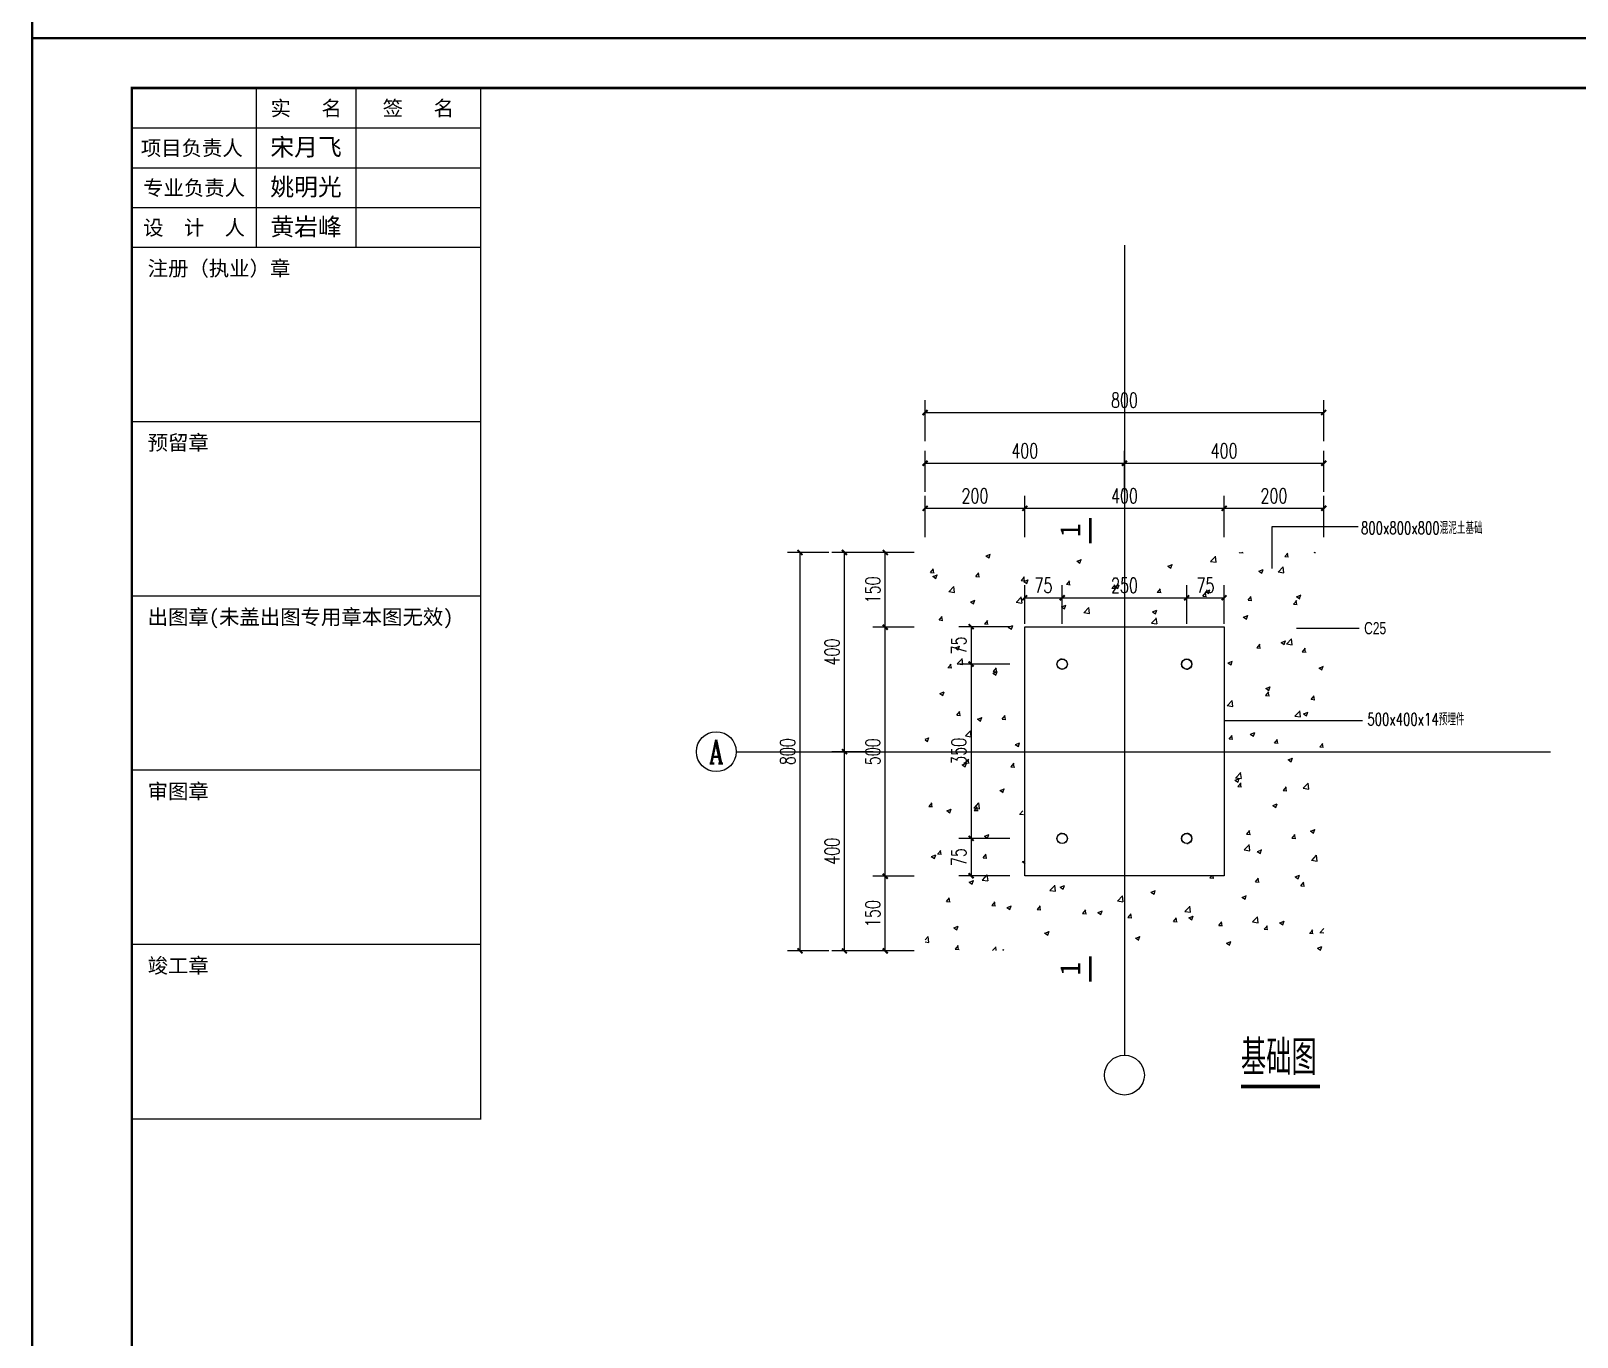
# Model space of a CAD drawing. Header units: millimetres. Extents: x -145765 to 32960, y 14307 to 133157.
# Drawn here: x -51190 to -20159, y 47652 to 73878 of the extents above; entities that cross this region are included whole.
import ezdxf
from ezdxf.enums import TextEntityAlignment as Align

# ---------------------------------------------------------------- set-up
doc = ezdxf.new("R2010")
doc.units = ezdxf.units.MM
doc.header["$LTSCALE"] = 1000
doc.linetypes.add('DOTE', pattern=[2.42, 2, -0.2, 0.02, -0.2])
for name, color, linetype in [('0-cxFrame', 155, 'Continuous'), ('A-AXIS-D', 1, 'Continuous'), ('A-AXIS-DOTE', 14, 'DOTE'), ('A-AXIS-DP', 126, 'Continuous'), ('A-AXIS-SYMB', 3, 'Continuous'), ('A-HATCH-2', 251, 'Continuous'), ('PV-13107', 7, 'Continuous'), ('qianming', 155, 'Continuous')]:
    doc.layers.add(name, color=color, linetype=linetype)
doc.layers.add('0-cxText', color=131, linetype='Continuous', lineweight=25)
doc.layers.add('text', color=1, linetype='Continuous', lineweight=9)
doc.styles.add('_TCH_AXIS', font='COMPLEX', dxfattribs={"bigfont": 'GBCBIG'})
doc.styles.add('_TCH_DIM_T3', font='SIMPLEX', dxfattribs={"width": 0.705882, "bigfont": 'GBCBIG'})
doc.styles.add('cx_biaoti', font='')
doc.styles.add('cx_tuming', font='')
doc.styles.add('cx_tuqian1', font='')
doc.styles.get("Standard").update_dxf_attribs({"font": 'txt', "bigfont": 'gbcbig.shx'})
doc.styles.add('图框宋体', font='', dxfattribs={"width": 0.75})
doc.styles.add('宋体', font='', dxfattribs={"width": 0.75})
doc.styles.add('标注', font='romans.shx', dxfattribs={"width": 0.7, "bigfont": 'gbcbig.shx'})
doc.styles.add('黑体', font='@TSSDENG', dxfattribs={"width": 0.9, "bigfont": '@TSSDCHN'})
doc.styles.get('cx_biaoti').set_extended_font_data('SimSun')
doc.styles.get('cx_tuming').set_extended_font_data('SimHei')
doc.styles.get('cx_tuqian1').set_extended_font_data('SimSun')
doc.styles.get('图框宋体').set_extended_font_data('SimSun')
doc.styles.get('宋体').set_extended_font_data('SimSun')
doc.dimstyles.new('_TCH_ARCH-10', dxfattribs={"dimscale": 10, "dimtxt": 2.975, "dimasz": 1, "dimexe": 2.5, "dimexo": 3, "dimgap": 1, "dimtad": 1, "dimdec": 0, "dimzin": 0, "dimdsep": 46, "dimtxsty": '_TCH_DIM_T3', "dimblk": 'ARCHTICK', "dimcen": 0.09, "dimclrt": 7, "dimazin": 2, "dimtfac": 1, "dimtdec": 0, "dimtix": 1, "dimtmove": 2, "dimatfit": 3, "dimfxl": 0, "dimtolj": 1, "dimtzin": 0, "dimarcsym": 0})
doc.dimstyles.new('ISO-25(标注）', dxfattribs={"dimtxt": 3.5, "dimasz": 0.5, "dimexe": 0.8, "dimexo": 0.5, "dimgap": 0.6, "dimtad": 1, "dimdec": 0, "dimzin": 1, "dimtxsty": '标注', "dimblk": 'ARCHTICK', "dimcen": 0, "dimclrd": 3, "dimclre": 3, "dimclrt": 256, "dimadec": 0, "dimazin": 0, "dimtfac": 0.8, "dimtdec": 0, "dimtofl": 0, "dimtmove": 2, "dimatfit": 3, "dimfxl": 0, "dimarcsym": 0})

# ---------------------------------------------------------------- blocks, each defined once
blk = doc.blocks.new('zjcx_lan_xinxi(Dragon)')
for p, q in [((7000, -3200), (0, -3200)), ((7000, -6700), (0, -6700)), ((7000, -10200), (0, -10200)), ((7000, -13700), (0, -13700)), ((7000, -17200), (0, -17200))]:
    blk.add_line(p, q)
at = {"const_width": 25}
blk.add_lwpolyline([(0, -20700), (7000, -20700), (7000, 0), (0, 0)], close=True, dxfattribs=at)
for points in [[(2500, -3200), (2500, 0)], [(4500, -3200), (4500, 0)], [(0, -800), (7000, -800)], [(0, -1600), (7000, -1600)], [(0, -2400), (7000, -2400)]]:
    blk.add_lwpolyline(points)
for points in [[(7000, -3200), (7000, 0)], [(0, -3200), (7000, -3200)], [(0, -20700), (7000, -20700), (7000, -3200)], [(0, -20700), (7000, -20700)]]:
    blk.add_lwpolyline(points, dxfattribs=at)
at = {"style": '图框宋体'}
for s, p in [('实   名', (3500, -400)), ('签   名', (5750, -400)), ('项目负责人', (1204, -1200)), ('专业负责人', (1250, -2000)), ('设  计  人', (1250, -2800))]:
    blk.add_text(s, height=300, dxfattribs=at).set_placement(p, align=Align.MIDDLE)
for s, p in [('注册（执业）章', (318, -3771)), ('预留章', (318, -7271)), ('出图章(未盖出图专用章本图无效)', (318, -10771)), ('审图章', (318, -14271)), ('竣工章', (318, -17771))]:
    blk.add_text(s, height=300, dxfattribs=at).set_placement(p)
blk = doc.blocks.new('T-信息(Dragon)')
at = {"layer": '0-cxFrame'}
blk.add_blockref('zjcx_lan_xinxi(Dragon)', (0, 0), dxfattribs=at)
at = {"layer": 'qianming', "color": 3, "style": 'cx_biaoti'}
for s, p in [('宋月飞', (3497, -1185)), ('姚明光', (3497, -1985)), ('黄岩峰', (3497, -2785))]:
    blk.add_text(s, height=350, dxfattribs=at).set_placement(p, align=Align.MIDDLE_CENTER)
blk = doc.blocks.new('TK22.A1 L(Dragon)')
at = {"layer": '0-cxFrame', "color": 7, "const_width": 0.5}
blk.add_lwpolyline([(0, 0), (-841, 0), (-841, 594), (0, 594)], close=True, dxfattribs=at)
at = {"layer": '0-cxFrame', "const_width": 0.5}
blk.add_lwpolyline([(-80, 10), (-821, 10), (-821, 584), (-80, 584)], close=True, dxfattribs=at)
at = {"layer": '0-cxFrame', "xscale": 0.01, "yscale": 0.01, "zscale": 0.01}
blk.add_blockref('T-信息(Dragon)', (-821, 584), dxfattribs=at)
at = {"style": '黑体', "flags": 4}
blk.add_attdef('图幅', text='', height=3.3, dxfattribs=at).set_placement((-40, 3), align=Align.RIGHT)
at = {"layer": '0-cxText', "flags": 4}
for tag, height, style, p in [('建设单位', 3.5, 'cx_tuming', (-45, 240)), ('项目名称', 3.5, 'cx_tuming', (-45, 210)), ('子项名称', 3.5, 'cx_tuming', (-45, 180)), ('工程编号', 3.3, 'cx_tuqian1', (-35, 165)), ('图名1', 3.5, 'cx_tuming', (-45, 87)), ('图名2', 3.5, 'cx_tuming', (-45, 79)), ('图名3', 3.5, 'cx_tuming', (-45, 71)), ('出图日期', 3.3, 'cx_tuqian1', (-39, 60)), ('专业', 3.3, 'cx_tuqian1', (-55, 52)), ('图号', 3.3, 'cx_tuqian1', (-55, 44)), ('版次', 3.3, 'cx_tuqian1', (-20, 44))]:
    blk.add_attdef(tag, text='', height=height, dxfattribs=dict(at, style=style)).set_placement(p, align=Align.MIDDLE)
at = {"layer": 'Defpoints', "color": 6, "flags": 4}
for tag, height, style, p in [('tufu', 3.3, '黑体', (-12, 12)), ('dwfname', 4, 'cx_tuqian1', (-80, 3))]:
    blk.add_attdef(tag, text='', height=height, dxfattribs=dict(at, style=style)).set_placement(p, align=Align.RIGHT)
blk = doc.blocks.new('_ArchTick')
at = {"color": 0, "linetype": 'ByBlock', "const_width": 0.4}
blk.add_lwpolyline([(-0.5, -0.5), (0.5, 0.5)], dxfattribs=at)
blk = doc.blocks.new('*D333')
at = {"layer": 'A-AXIS-DP', "color": 0, "lineweight": -2}
for p, q in [((44194.3, 50148.2), (44194.3, 50231)), ((44394.3, 50148.2), (44394.3, 50231)), ((44194.3, 50206), (44394.3, 50206))]:
    blk.add_line(p, q, dxfattribs=at)
at = {"layer": 'Defpoints', "color": 0}
for p in [(44394.3, 50206), (44194.3, 50118.2), (44394.3, 50118.2)]:
    blk.add_point(p, dxfattribs=at)
at = {"layer": 'A-AXIS-DP', "color": 0, "lineweight": -2, "xscale": 10, "yscale": 10, "zscale": 10, "rotation": 180}
blk.add_blockref('_ArchTick', (44194.3, 50206), dxfattribs=at)
at = {"layer": 'A-AXIS-DP', "color": 0, "lineweight": -2, "xscale": 10, "yscale": 10, "zscale": 10}
blk.add_blockref('_ArchTick', (44394.3, 50206), dxfattribs=at)
at = {"layer": 'A-AXIS-DP', "color": 7, "insert": (44294.3, 50230.9), "char_height": 29.75, "attachment_point": 5, "style": '_TCH_DIM_T3'}
blk.add_mtext('\\A1;200', dxfattribs=at)
blk = doc.blocks.new('*D334')
at = {"layer": 'A-AXIS-DP', "color": 0, "lineweight": -2}
for p, q in [((44394.3, 50148.2), (44394.3, 50231)), ((44794.3, 50148.2), (44794.3, 50231)), ((44394.3, 50206), (44794.3, 50206))]:
    blk.add_line(p, q, dxfattribs=at)
at = {"layer": 'Defpoints', "color": 0}
for p in [(44794.3, 50206), (44394.3, 50118.2), (44794.3, 50118.2)]:
    blk.add_point(p, dxfattribs=at)
at = {"layer": 'A-AXIS-DP', "color": 0, "lineweight": -2, "xscale": 10, "yscale": 10, "zscale": 10, "rotation": 180}
blk.add_blockref('_ArchTick', (44394.3, 50206), dxfattribs=at)
at = {"layer": 'A-AXIS-DP', "color": 0, "lineweight": -2, "xscale": 10, "yscale": 10, "zscale": 10}
blk.add_blockref('_ArchTick', (44794.3, 50206), dxfattribs=at)
at = {"layer": 'A-AXIS-DP', "color": 7, "insert": (44594.3, 50230.9), "char_height": 29.75, "attachment_point": 5, "style": '_TCH_DIM_T3'}
blk.add_mtext('\\A1;400', dxfattribs=at)
blk = doc.blocks.new('*D335')
at = {"layer": 'A-AXIS-DP', "color": 0, "lineweight": -2}
for p, q in [((44794.3, 50148.2), (44794.3, 50231)), ((44994.3, 50148.2), (44994.3, 50231)), ((44794.3, 50206), (44994.3, 50206))]:
    blk.add_line(p, q, dxfattribs=at)
at = {"layer": 'Defpoints', "color": 0}
for p in [(44994.3, 50206), (44794.3, 50118.2), (44994.3, 50118.2)]:
    blk.add_point(p, dxfattribs=at)
at = {"layer": 'A-AXIS-DP', "color": 0, "lineweight": -2, "xscale": 10, "yscale": 10, "zscale": 10, "rotation": 180}
blk.add_blockref('_ArchTick', (44794.3, 50206), dxfattribs=at)
at = {"layer": 'A-AXIS-DP', "color": 0, "lineweight": -2, "xscale": 10, "yscale": 10, "zscale": 10}
blk.add_blockref('_ArchTick', (44994.3, 50206), dxfattribs=at)
at = {"layer": 'A-AXIS-DP', "color": 7, "insert": (44894.3, 50230.9), "char_height": 29.75, "attachment_point": 5, "style": '_TCH_DIM_T3'}
blk.add_mtext('\\A1;200', dxfattribs=at)
blk = doc.blocks.new('*D336')
at = {"layer": 'A-AXIS-DP', "color": 0, "lineweight": -2}
for p, q in [((44172, 49467.2), (44089.2, 49467.2)), ((44114.2, 49317.4), (44114.2, 49467.2)), ((44172, 49317.4), (44089.2, 49317.4))]:
    blk.add_line(p, q, dxfattribs=at)
at = {"layer": 'Defpoints', "color": 0}
for p in [(44114.2, 49467.2), (44202, 49467.2), (44202, 49317.4)]:
    blk.add_point(p, dxfattribs=at)
at = {"layer": 'A-AXIS-DP', "color": 0, "lineweight": -2, "xscale": 10, "yscale": 10, "zscale": 10}
for p, rotation in [((44114.2, 49467.2), 90), ((44114.2, 49317.4), 270)]:
    blk.add_blockref('_ArchTick', p, dxfattribs=dict(at, rotation=rotation))
at = {"layer": 'A-AXIS-DP', "color": 7, "insert": (44089.4, 49392.3), "char_height": 29.75, "attachment_point": 5, "rotation": 90, "style": '_TCH_DIM_T3'}
blk.add_mtext('\\A1;150', dxfattribs=at)
blk = doc.blocks.new('*D337')
at = {"layer": 'A-AXIS-DP', "color": 0, "lineweight": -2}
for p, q in [((44172, 49967.2), (44089.2, 49967.2)), ((44114.2, 49467.2), (44114.2, 49967.2)), ((44172, 49467.2), (44089.2, 49467.2))]:
    blk.add_line(p, q, dxfattribs=at)
at = {"layer": 'Defpoints', "color": 0}
for p in [(44114.2, 49967.2), (44202, 49967.2), (44202, 49467.2)]:
    blk.add_point(p, dxfattribs=at)
at = {"layer": 'A-AXIS-DP', "color": 0, "lineweight": -2, "xscale": 10, "yscale": 10, "zscale": 10}
for p, rotation in [((44114.2, 49967.2), 90), ((44114.2, 49467.2), 270)]:
    blk.add_blockref('_ArchTick', p, dxfattribs=dict(at, rotation=rotation))
at = {"layer": 'A-AXIS-DP', "color": 7, "insert": (44089.4, 49717.2), "char_height": 29.75, "attachment_point": 5, "rotation": 90, "style": '_TCH_DIM_T3'}
blk.add_mtext('\\A1;500', dxfattribs=at)
blk = doc.blocks.new('*D338')
at = {"layer": 'A-AXIS-DP', "color": 0, "lineweight": -2}
for p, q in [((44172, 50117.4), (44089.2, 50117.4)), ((44114.2, 49967.2), (44114.2, 50117.4)), ((44172, 49967.2), (44089.2, 49967.2))]:
    blk.add_line(p, q, dxfattribs=at)
at = {"layer": 'Defpoints', "color": 0}
for p in [(44114.2, 50117.4), (44202, 50117.4), (44202, 49967.2)]:
    blk.add_point(p, dxfattribs=at)
at = {"layer": 'A-AXIS-DP', "color": 0, "lineweight": -2, "xscale": 10, "yscale": 10, "zscale": 10}
for p, rotation in [((44114.2, 50117.4), 90), ((44114.2, 49967.2), 270)]:
    blk.add_blockref('_ArchTick', p, dxfattribs=dict(at, rotation=rotation))
at = {"layer": 'A-AXIS-DP', "color": 7, "insert": (44089.4, 50042.3), "char_height": 29.75, "attachment_point": 5, "rotation": 90, "style": '_TCH_DIM_T3'}
blk.add_mtext('\\A1;150', dxfattribs=at)
blk = doc.blocks.new('*D339')
at = {"layer": 'A-AXIS-DP', "color": 0, "lineweight": -2}
for p, q in [((44394.3, 49974.4), (44394.3, 50051.4)), ((44394.3, 50026.4), (44469.3, 50026.4)), ((44469.3, 49974.4), (44469.3, 50051.4))]:
    blk.add_line(p, q, dxfattribs=at)
at = {"layer": 'Defpoints', "color": 0}
for p in [(44469.3, 50026.4), (44394.3, 49944.4), (44469.3, 49944.4)]:
    blk.add_point(p, dxfattribs=at)
at = {"layer": 'A-AXIS-DP', "color": 0, "lineweight": -2, "xscale": 10, "yscale": 10, "zscale": 10, "rotation": 180}
blk.add_blockref('_ArchTick', (44394.3, 50026.4), dxfattribs=at)
at = {"layer": 'A-AXIS-DP', "color": 0, "lineweight": -2, "xscale": 10, "yscale": 10, "zscale": 10}
blk.add_blockref('_ArchTick', (44469.3, 50026.4), dxfattribs=at)
at = {"layer": 'A-AXIS-DP', "color": 7, "insert": (44431.8, 50051.3), "char_height": 29.75, "attachment_point": 5, "style": '_TCH_DIM_T3'}
blk.add_mtext('\\A1;75', dxfattribs=at)
blk = doc.blocks.new('*D340')
at = {"layer": 'A-AXIS-DP', "color": 0, "lineweight": -2}
for p, q in [((44469.3, 49974.4), (44469.3, 50051.4)), ((44469.3, 50026.4), (44719.3, 50026.4)), ((44719.3, 49974.4), (44719.3, 50051.4))]:
    blk.add_line(p, q, dxfattribs=at)
at = {"layer": 'Defpoints', "color": 0}
for p in [(44719.3, 50026.4), (44469.3, 49944.4), (44719.3, 49944.4)]:
    blk.add_point(p, dxfattribs=at)
at = {"layer": 'A-AXIS-DP', "color": 0, "lineweight": -2, "xscale": 10, "yscale": 10, "zscale": 10, "rotation": 180}
blk.add_blockref('_ArchTick', (44469.3, 50026.4), dxfattribs=at)
at = {"layer": 'A-AXIS-DP', "color": 0, "lineweight": -2, "xscale": 10, "yscale": 10, "zscale": 10}
blk.add_blockref('_ArchTick', (44719.3, 50026.4), dxfattribs=at)
at = {"layer": 'A-AXIS-DP', "color": 7, "insert": (44594.3, 50051.3), "char_height": 29.75, "attachment_point": 5, "style": '_TCH_DIM_T3'}
blk.add_mtext('\\A1;250', dxfattribs=at)
blk = doc.blocks.new('*D341')
at = {"layer": 'A-AXIS-DP', "color": 0, "lineweight": -2}
for p, q in [((44719.3, 49974.4), (44719.3, 50051.4)), ((44719.3, 50026.4), (44794.3, 50026.4)), ((44794.3, 49974.4), (44794.3, 50051.4))]:
    blk.add_line(p, q, dxfattribs=at)
at = {"layer": 'Defpoints', "color": 0}
for p in [(44794.3, 50026.4), (44719.3, 49944.4), (44794.3, 49944.4)]:
    blk.add_point(p, dxfattribs=at)
at = {"layer": 'A-AXIS-DP', "color": 0, "lineweight": -2, "xscale": 10, "yscale": 10, "zscale": 10, "rotation": 180}
blk.add_blockref('_ArchTick', (44719.3, 50026.4), dxfattribs=at)
at = {"layer": 'A-AXIS-DP', "color": 0, "lineweight": -2, "xscale": 10, "yscale": 10, "zscale": 10}
blk.add_blockref('_ArchTick', (44794.3, 50026.4), dxfattribs=at)
at = {"layer": 'A-AXIS-DP', "color": 7, "insert": (44756.8, 50051.3), "char_height": 29.75, "attachment_point": 5, "style": '_TCH_DIM_T3'}
blk.add_mtext('\\A1;75', dxfattribs=at)
blk = doc.blocks.new('*D342')
at = {"layer": 'A-AXIS-DP', "color": 0, "lineweight": -2}
for p, q in [((44364.3, 49968.2), (44261.7, 49968.2)), ((44286.7, 49968.2), (44286.7, 49893.2)), ((44364.3, 49893.2), (44261.7, 49893.2))]:
    blk.add_line(p, q, dxfattribs=at)
at = {"layer": 'Defpoints', "color": 0}
for p in [(44394.3, 49968.2), (44286.7, 49893.2), (44394.3, 49893.2)]:
    blk.add_point(p, dxfattribs=at)
at = {"layer": 'A-AXIS-DP', "color": 0, "lineweight": -2, "xscale": 10, "yscale": 10, "zscale": 10}
for p, rotation in [((44286.7, 49968.2), 90), ((44286.7, 49893.2), 270)]:
    blk.add_blockref('_ArchTick', p, dxfattribs=dict(at, rotation=rotation))
at = {"layer": 'A-AXIS-DP', "color": 7, "insert": (44261.8, 49930.7), "char_height": 29.75, "attachment_point": 5, "rotation": 90, "style": '_TCH_DIM_T3'}
blk.add_mtext('\\A1;75', dxfattribs=at)
blk = doc.blocks.new('*D343')
at = {"layer": 'A-AXIS-DP', "color": 0, "lineweight": -2}
for p, q in [((44364.3, 49893.2), (44261.7, 49893.2)), ((44286.7, 49893.2), (44286.7, 49543.2)), ((44364.3, 49543.2), (44261.7, 49543.2))]:
    blk.add_line(p, q, dxfattribs=at)
at = {"layer": 'Defpoints', "color": 0}
for p in [(44394.3, 49893.2), (44286.7, 49543.2), (44394.3, 49543.2)]:
    blk.add_point(p, dxfattribs=at)
at = {"layer": 'A-AXIS-DP', "color": 0, "lineweight": -2, "xscale": 10, "yscale": 10, "zscale": 10}
for p, rotation in [((44286.7, 49893.2), 90), ((44286.7, 49543.2), 270)]:
    blk.add_blockref('_ArchTick', p, dxfattribs=dict(at, rotation=rotation))
at = {"layer": 'A-AXIS-DP', "color": 7, "insert": (44261.8, 49718.2), "char_height": 29.75, "attachment_point": 5, "rotation": 90, "style": '_TCH_DIM_T3'}
blk.add_mtext('\\A1;350', dxfattribs=at)
blk = doc.blocks.new('*D344')
at = {"layer": 'A-AXIS-DP', "color": 0, "lineweight": -2}
for p, q in [((44364.3, 49543.2), (44261.7, 49543.2)), ((44286.7, 49543.2), (44286.7, 49468.2)), ((44364.3, 49468.2), (44261.7, 49468.2))]:
    blk.add_line(p, q, dxfattribs=at)
at = {"layer": 'Defpoints', "color": 0}
for p in [(44394.3, 49543.2), (44286.7, 49468.2), (44394.3, 49468.2)]:
    blk.add_point(p, dxfattribs=at)
at = {"layer": 'A-AXIS-DP', "color": 0, "lineweight": -2, "xscale": 10, "yscale": 10, "zscale": 10}
for p, rotation in [((44286.7, 49543.2), 90), ((44286.7, 49468.2), 270)]:
    blk.add_blockref('_ArchTick', p, dxfattribs=dict(at, rotation=rotation))
at = {"layer": 'A-AXIS-DP', "color": 7, "insert": (44261.8, 49505.7), "char_height": 29.75, "attachment_point": 5, "rotation": 90, "style": '_TCH_DIM_T3'}
blk.add_mtext('\\A1;75', dxfattribs=at)
blk = doc.blocks.new('*D348')
at = {"layer": 'A-AXIS-DP', "color": 0, "lineweight": -2}
for p, q in [((44194.3, 50238.9), (44194.3, 50321.6)), ((44594.3, 50238.9), (44594.3, 50321.6)), ((44194.3, 50296.6), (44594.3, 50296.6))]:
    blk.add_line(p, q, dxfattribs=at)
at = {"layer": 'Defpoints', "color": 0}
for p in [(44594.3, 50296.6), (44194.3, 50208.9), (44594.3, 50208.9)]:
    blk.add_point(p, dxfattribs=at)
at = {"layer": 'A-AXIS-DP', "color": 0, "lineweight": -2, "xscale": 10, "yscale": 10, "zscale": 10, "rotation": 180}
blk.add_blockref('_ArchTick', (44194.3, 50296.6), dxfattribs=at)
at = {"layer": 'A-AXIS-DP', "color": 0, "lineweight": -2, "xscale": 10, "yscale": 10, "zscale": 10}
blk.add_blockref('_ArchTick', (44594.3, 50296.6), dxfattribs=at)
at = {"layer": 'A-AXIS-DP', "color": 7, "insert": (44394.3, 50321.5), "char_height": 29.75, "attachment_point": 5, "style": '_TCH_DIM_T3'}
blk.add_mtext('\\A1;400', dxfattribs=at)
blk = doc.blocks.new('*D349')
at = {"layer": 'A-AXIS-DP', "color": 0, "lineweight": -2}
for p, q in [((44594.3, 50238.9), (44594.3, 50321.6)), ((44994.3, 50238.9), (44994.3, 50321.6)), ((44594.3, 50296.6), (44994.3, 50296.6))]:
    blk.add_line(p, q, dxfattribs=at)
at = {"layer": 'Defpoints', "color": 0}
for p in [(44994.3, 50296.6), (44594.3, 50208.9), (44994.3, 50208.9)]:
    blk.add_point(p, dxfattribs=at)
at = {"layer": 'A-AXIS-DP', "color": 0, "lineweight": -2, "xscale": 10, "yscale": 10, "zscale": 10, "rotation": 180}
blk.add_blockref('_ArchTick', (44594.3, 50296.6), dxfattribs=at)
at = {"layer": 'A-AXIS-DP', "color": 0, "lineweight": -2, "xscale": 10, "yscale": 10, "zscale": 10}
blk.add_blockref('_ArchTick', (44994.3, 50296.6), dxfattribs=at)
at = {"layer": 'A-AXIS-DP', "color": 7, "insert": (44794.3, 50321.5), "char_height": 29.75, "attachment_point": 5, "style": '_TCH_DIM_T3'}
blk.add_mtext('\\A1;400', dxfattribs=at)
blk = doc.blocks.new('*D350')
at = {"layer": 'A-AXIS-DP', "color": 0, "lineweight": -2}
for p, q in [((44090.1, 49717.4), (44007.3, 49717.4)), ((44032.3, 49317.4), (44032.3, 49717.4)), ((44090.1, 49317.4), (44007.3, 49317.4))]:
    blk.add_line(p, q, dxfattribs=at)
at = {"layer": 'Defpoints', "color": 0}
for p in [(44032.3, 49717.4), (44120.1, 49717.4), (44120.1, 49317.4)]:
    blk.add_point(p, dxfattribs=at)
at = {"layer": 'A-AXIS-DP', "color": 0, "lineweight": -2, "xscale": 10, "yscale": 10, "zscale": 10}
for p, rotation in [((44032.3, 49717.4), 90), ((44032.3, 49317.4), 270)]:
    blk.add_blockref('_ArchTick', p, dxfattribs=dict(at, rotation=rotation))
at = {"layer": 'A-AXIS-DP', "color": 7, "insert": (44007.5, 49517.4), "char_height": 29.75, "attachment_point": 5, "rotation": 90, "style": '_TCH_DIM_T3'}
blk.add_mtext('\\A1;400', dxfattribs=at)
blk = doc.blocks.new('*D351')
at = {"layer": 'A-AXIS-DP', "color": 0, "lineweight": -2}
for p, q in [((44090.1, 50117.4), (44007.3, 50117.4)), ((44032.3, 49717.4), (44032.3, 50117.4)), ((44090.1, 49717.4), (44007.3, 49717.4))]:
    blk.add_line(p, q, dxfattribs=at)
at = {"layer": 'Defpoints', "color": 0}
for p in [(44032.3, 50117.4), (44120.1, 50117.4), (44120.1, 49717.4)]:
    blk.add_point(p, dxfattribs=at)
at = {"layer": 'A-AXIS-DP', "color": 0, "lineweight": -2, "xscale": 10, "yscale": 10, "zscale": 10}
for p, rotation in [((44032.3, 50117.4), 90), ((44032.3, 49717.4), 270)]:
    blk.add_blockref('_ArchTick', p, dxfattribs=dict(at, rotation=rotation))
at = {"layer": 'A-AXIS-DP', "color": 7, "insert": (44007.5, 49917.4), "char_height": 29.75, "attachment_point": 5, "rotation": 90, "style": '_TCH_DIM_T3'}
blk.add_mtext('\\A1;400', dxfattribs=at)
blk = doc.blocks.new('*D358')
at = {"layer": 'A-AXIS-DP', "color": 0, "lineweight": -2}
for p, q in [((44001, 50117.4), (43918.2, 50117.4)), ((43943.2, 49317.4), (43943.2, 50117.4)), ((44001, 49317.4), (43918.2, 49317.4))]:
    blk.add_line(p, q, dxfattribs=at)
at = {"layer": 'Defpoints', "color": 0}
for p in [(43943.2, 50117.4), (44031, 50117.4), (44031, 49317.4)]:
    blk.add_point(p, dxfattribs=at)
at = {"layer": 'A-AXIS-DP', "color": 0, "lineweight": -2, "xscale": 10, "yscale": 10, "zscale": 10}
for p, rotation in [((43943.2, 50117.4), 90), ((43943.2, 49317.4), 270)]:
    blk.add_blockref('_ArchTick', p, dxfattribs=dict(at, rotation=rotation))
at = {"layer": 'A-AXIS-DP', "color": 7, "insert": (43918.4, 49717.4), "char_height": 29.75, "attachment_point": 5, "rotation": 90, "style": '_TCH_DIM_T3'}
blk.add_mtext('\\A1;800', dxfattribs=at)
blk = doc.blocks.new('*D359')
at = {"layer": 'A-AXIS-DP', "color": 0, "lineweight": -2}
for p, q in [((44194.3, 50340.6), (44194.3, 50423.4)), ((44194.3, 50398.4), (44994.3, 50398.4)), ((44994.3, 50340.6), (44994.3, 50423.4))]:
    blk.add_line(p, q, dxfattribs=at)
at = {"layer": 'Defpoints', "color": 0}
for p in [(44994.3, 50398.4), (44194.3, 50310.6), (44994.3, 50310.6)]:
    blk.add_point(p, dxfattribs=at)
at = {"layer": 'A-AXIS-DP', "color": 0, "lineweight": -2, "xscale": 10, "yscale": 10, "zscale": 10, "rotation": 180}
blk.add_blockref('_ArchTick', (44194.3, 50398.4), dxfattribs=at)
at = {"layer": 'A-AXIS-DP', "color": 0, "lineweight": -2, "xscale": 10, "yscale": 10, "zscale": 10}
blk.add_blockref('_ArchTick', (44994.3, 50398.4), dxfattribs=at)
at = {"layer": 'A-AXIS-DP', "color": 7, "insert": (44594.3, 50423.2), "char_height": 29.75, "attachment_point": 5, "style": '_TCH_DIM_T3'}
blk.add_mtext('\\A1;800', dxfattribs=at)
blk = doc.blocks.new('4234232')
at = {"lineweight": 9, "const_width": 5.63}
for points in [[(44526, 50135.6), (44526, 50186.6)], [(44526, 49255.3), (44526, 49306.3)]]:
    blk.add_lwpolyline(points, dxfattribs=at)
at = {"layer": 'A-AXIS-D'}
for centre in [(43775.1, 49717.4), (44594.3, 49068)]:
    blk.add_circle(centre, 40, dxfattribs=at)
at = {"layer": 'A-AXIS-DOTE'}
for p, q in [((44594.3, 50734.2), (44594.3, 49108)), ((43815.1, 49717.4), (45449.1, 49717.4))]:
    blk.add_line(p, q, dxfattribs=at)
at = {"layer": 'A-AXIS-SYMB', "const_width": 7}
blk.add_lwpolyline([(44828.1, 49045.1), (44987, 49045.1)], dxfattribs=at)
at = {"layer": 'A-HATCH-2', "lineweight": 9}
for p, q in [((44824.8, 50117), (44832.4, 50116.4)), ((44825.1, 50116.9), (44826.2, 50118.2)), ((44831.6, 50116.2), (44831.3, 50118.2)), ((44974.6, 50118.2), (44976.9, 50116.7)), ((44976.8, 50116.8), (44977.3, 50118.2)), ((44316.3, 50110.6), (44322.6, 50106.3)), ((44316.6, 50110.3), (44325.5, 50113.7)), ((44322.5, 50106.3), (44325.1, 50114)), ((44498.8, 50100.4), (44505.1, 50096.1)), ((44499.1, 50100.1), (44508, 50103.5)), ((44505, 50096.2), (44507.6, 50103.8)), ((44681.3, 50090.2), (44687.6, 50086)), ((44681.6, 50090), (44690.5, 50093.4)), ((44687.5, 50086), (44690.1, 50093.7)), ((44767, 50099.3), (44778.3, 50097.6)), ((44767.2, 50099.1), (44777.1, 50109.5)), ((44778.4, 50097.6), (44777, 50109.7)), ((44902.7, 50078.1), (44912.6, 50088.4)), ((44914, 50076.6), (44912.6, 50088.6)), ((44915.9, 50109.1), (44923.5, 50108.4)), ((44916.2, 50109), (44922.3, 50116.3)), ((44922.7, 50108.2), (44921.3, 50116.2)), ((44204.8, 50077.3), (44212.4, 50076.6)), ((44205.1, 50077.2), (44211.2, 50084.5)), ((44209.6, 50069.6), (44215.9, 50065.3)), ((44209.9, 50069.3), (44218.8, 50072.7)), ((44211.6, 50076.4), (44210.2, 50084.4)), ((44215.8, 50065.4), (44218.4, 50073)), ((44295.9, 50069.3), (44303.5, 50068.7)), ((44296.2, 50069.2), (44302.3, 50076.5)), ((44302.7, 50068.5), (44301.2, 50076.4)), ((44387, 50061.3), (44394.6, 50060.7)), ((44387.3, 50061.2), (44393.4, 50068.5)), ((44392.1, 50059.4), (44398.4, 50055.2)), ((44393.8, 50060.5), (44392.3, 50068.5)), ((44392.4, 50059.2), (44401.3, 50062.6)), ((44398.3, 50055.2), (44400.9, 50062.9)), ((44478.4, 50053.3), (44484.5, 50060.6)), ((44484.9, 50052.5), (44483.4, 50060.5)), ((44863.8, 50080), (44870.1, 50075.8)), ((44864.1, 50079.8), (44873, 50083.2)), ((44870.1, 50075.8), (44872.6, 50083.5)), ((44902.6, 50078.3), (44913.9, 50076.5)), ((44241.7, 50038.7), (44253, 50036.9)), ((44241.8, 50038.5), (44251.7, 50048.8)), ((44253.1, 50037), (44251.7, 50049)), ((44377.4, 50017.5), (44387.3, 50027.8)), ((44388.7, 50015.9), (44387.3, 50028)), ((44478.1, 50053.4), (44485.7, 50052.7)), ((44569.2, 50045.4), (44576.8, 50044.7)), ((44569.5, 50045.3), (44575.6, 50052.6)), ((44576, 50044.6), (44574.5, 50052.5)), ((44574.6, 50049.3), (44580.9, 50045)), ((44574.9, 50049), (44583.8, 50052.4)), ((44580.8, 50045), (44583.4, 50052.7)), ((44660.3, 50037.4), (44667.8, 50036.8)), ((44660.6, 50037.3), (44666.7, 50044.6)), ((44667.1, 50036.6), (44665.6, 50044.6)), ((44751.3, 50029.5), (44758.9, 50028.8)), ((44751.7, 50029.4), (44757.8, 50036.7)), ((44758.2, 50028.6), (44756.7, 50036.6)), ((44757.1, 50039.1), (44763.4, 50034.8)), ((44757.4, 50038.8), (44766.3, 50042.2)), ((44763.3, 50034.8), (44765.9, 50042.5)), ((44842.7, 50021.4), (44848.9, 50028.7)), ((44849.3, 50020.6), (44847.8, 50028.6)), ((44939.6, 50028.9), (44946, 50024.6)), ((44939.9, 50028.6), (44948.8, 50032.1)), ((44945.9, 50024.7), (44948.4, 50032.4)), ((44285.4, 50018.5), (44291.7, 50014.2)), ((44285.7, 50018.2), (44294.6, 50021.6)), ((44291.6, 50014.2), (44294.2, 50021.9)), ((44377.2, 50017.6), (44388.5, 50015.9)), ((44467.9, 50008.3), (44474.2, 50004)), ((44468.2, 50008), (44477.1, 50011.4)), ((44474.1, 50004.1), (44476.7, 50011.7)), ((44512.8, 49996.6), (44524.1, 49994.9)), ((44512.9, 49996.5), (44522.8, 50006.8)), ((44524.2, 49994.9), (44522.8, 50007)), ((44650.4, 49998.1), (44656.7, 49993.9)), ((44650.7, 49997.9), (44659.6, 50001.3)), ((44656.6, 49993.9), (44659.2, 50001.6)), ((44842.4, 50021.5), (44850, 50020.8)), ((44933.5, 50013.5), (44941.1, 50012.9)), ((44933.8, 50013.4), (44940, 50020.7)), ((44940.4, 50012.7), (44938.9, 50020.6)), ((44222.4, 49981.8), (44230, 49981.1)), ((44222.7, 49981.7), (44228.8, 49989)), ((44229.2, 49980.9), (44227.8, 49988.9)), ((44313.5, 49973.8), (44321.1, 49973.1)), ((44313.8, 49973.7), (44319.9, 49981)), ((44320.3, 49972.9), (44318.9, 49980.9)), ((44361.2, 49967.3), (44367.5, 49963.1)), ((44361.5, 49967.1), (44370.4, 49970.5)), ((44367.4, 49963.1), (44370, 49970.8)), ((44648.3, 49975.6), (44659.6, 49973.9)), ((44648.5, 49975.4), (44658.4, 49985.7)), ((44659.7, 49973.9), (44658.3, 49986)), ((44832.9, 49987.9), (44839.2, 49983.7)), ((44833.2, 49987.7), (44842.1, 49991.1)), ((44839.2, 49983.7), (44841.7, 49991.4)), ((44860.4, 49925.9), (44866.5, 49933.2)), ((44866.9, 49925.1), (44865.4, 49933.1)), ((44908.7, 49936.8), (44915.1, 49932.6)), ((44909, 49936.6), (44917.9, 49940)), ((44915, 49932.6), (44917.5, 49940.3)), ((44919.4, 49933.6), (44930.7, 49931.8)), ((44919.5, 49933.4), (44929.4, 49943.7)), ((44930.8, 49931.8), (44929.4, 49943.9)), ((44254.5, 49926.4), (44260.8, 49922.1)), ((44254.8, 49926.1), (44263.7, 49929.5)), ((44258.7, 49893.8), (44268.6, 49904.1)), ((44260.7, 49922.1), (44263.3, 49929.8)), ((44270, 49892.2), (44268.6, 49904.3)), ((44808.3, 49891.6), (44810.8, 49899.3)), ((44860.1, 49926), (44867.6, 49925.3)), ((44951.1, 49918), (44958.7, 49917.3)), ((44951.5, 49917.9), (44957.6, 49925.2)), ((44958, 49917.2), (44956.5, 49925.1)), ((44240, 49886.2), (44247.6, 49885.6)), ((44240.3, 49886.1), (44246.5, 49893.4)), ((44246.9, 49885.4), (44245.4, 49893.3)), ((44258.5, 49893.9), (44269.8, 49892.2)), ((44330.3, 49875.2), (44336.6, 49871)), ((44330.6, 49875), (44339.5, 49878.4)), ((44331.1, 49878.3), (44338.7, 49877.6)), ((44331.4, 49878.2), (44337.6, 49885.5)), ((44338, 49877.4), (44336.5, 49885.4)), ((44336.5, 49871), (44339.1, 49878.7)), ((44802, 49895.9), (44808.3, 49891.6)), ((44802.3, 49895.6), (44811.2, 49899)), ((44984.5, 49885.7), (44990.9, 49881.4)), ((44984.8, 49885.4), (44993.7, 49888.8)), ((44990.8, 49881.4), (44993.3, 49889.1)), ((44223.9, 49834), (44232.8, 49837.4)), ((44229.8, 49830), (44232.4, 49837.7)), ((44877.8, 49844.7), (44884.2, 49840.5)), ((44878, 49830.3), (44884.1, 49837.6)), ((44878.1, 49844.5), (44887, 49847.9)), ((44884.5, 49829.6), (44883, 49837.6)), ((44884.1, 49840.5), (44886.6, 49848.2)), ((44223.6, 49834.3), (44229.9, 49830)), ((44800.7, 49809.8), (44812, 49808.1)), ((44800.8, 49809.7), (44810.7, 49820)), ((44812.1, 49808.1), (44810.7, 49820.2)), ((44877.7, 49830.4), (44885.3, 49829.8)), ((44968.8, 49822.5), (44976.4, 49821.8)), ((44969.1, 49822.4), (44975.2, 49829.7)), ((44975.6, 49821.6), (44974.1, 49829.6)), ((44257.7, 49790.7), (44265.2, 49790)), ((44258, 49790.6), (44264.1, 49797.9)), ((44264.5, 49789.9), (44263, 49797.8)), ((44299.4, 49783.1), (44305.7, 49778.9)), ((44299.7, 49782.9), (44308.6, 49786.3)), ((44305.6, 49778.9), (44308.2, 49786.6)), ((44348.7, 49782.7), (44356.3, 49782.1)), ((44349.1, 49782.6), (44355.2, 49789.9)), ((44355.6, 49781.9), (44354.1, 49789.8)), ((44936.2, 49788.8), (44947.5, 49787.1)), ((44936.4, 49788.7), (44946.3, 49799)), ((44947.7, 49787.1), (44946.3, 49799.2)), ((44953.6, 49793.6), (44960, 49789.3)), ((44953.9, 49793.3), (44962.8, 49796.7)), ((44959.9, 49789.4), (44962.4, 49797)), ((44194.3, 49742.4), (44201.9, 49745.3)), ((44198.9, 49737.9), (44201.5, 49745.6)), ((44275.4, 49749.2), (44286.7, 49747.4)), ((44275.5, 49749), (44285.4, 49759.3)), ((44286.8, 49747.5), (44285.4, 49759.5)), ((44804.5, 49742.8), (44810.6, 49750.1)), ((44811, 49742), (44809.6, 49750)), ((44846.9, 49752.6), (44853.3, 49748.4)), ((44847.2, 49752.4), (44856.1, 49755.8)), ((44853.2, 49748.4), (44855.7, 49756.1)), ((44194.3, 49741.1), (44199, 49737.9)), ((44375.2, 49732), (44381.5, 49727.7)), ((44375.5, 49731.7), (44384.4, 49735.2)), ((44381.4, 49727.8), (44384, 49735.4)), ((44804.2, 49742.9), (44811.8, 49742.2)), ((44895.3, 49734.9), (44902.9, 49734.3)), ((44895.6, 49734.8), (44901.7, 49742.1)), ((44902.1, 49734.1), (44900.7, 49742)), ((44986.4, 49726.9), (44994, 49726.3)), ((44986.7, 49726.8), (44992.8, 49734.1)), ((44993.2, 49726.1), (44991.8, 49734.1)), ((44268.5, 49691), (44274.8, 49686.8)), ((44268.8, 49690.8), (44277.7, 49694.2)), ((44274.7, 49686.8), (44277.3, 49694.5)), ((44275.3, 49695.2), (44282.9, 49694.5)), ((44275.6, 49695.1), (44281.7, 49702.4)), ((44282.1, 49694.3), (44280.6, 49702.3)), ((44366.4, 49687.2), (44374, 49686.5)), ((44366.7, 49687.1), (44372.8, 49694.4)), ((44373.2, 49686.4), (44371.7, 49694.3)), ((44922.7, 49701.5), (44929.1, 49697.2)), ((44923, 49701.2), (44931.9, 49704.6)), ((44929, 49697.3), (44931.5, 49704.9)), ((44816, 49660.5), (44822.4, 49656.3)), ((44816.3, 49660.3), (44825.2, 49663.7)), ((44817.5, 49665.1), (44828.8, 49663.4)), ((44817.7, 49664.9), (44827.6, 49675.3)), ((44822.1, 49647.3), (44828.3, 49654.6)), ((44822.3, 49656.3), (44824.8, 49664)), ((44828.7, 49646.5), (44827.2, 49654.5)), ((44829, 49663.4), (44827.5, 49675.5)), ((44953.2, 49643.9), (44963.1, 49654.2)), ((44964.5, 49642.4), (44963.1, 49654.4)), ((44344.3, 49639.9), (44350.6, 49635.7)), ((44344.6, 49639.7), (44353.5, 49643.1)), ((44350.5, 49635.7), (44353.1, 49643.4)), ((44821.8, 49647.4), (44829.4, 49646.7)), ((44912.9, 49639.4), (44920.5, 49638.7)), ((44913.2, 49639.3), (44919.4, 49646.6)), ((44919.8, 49638.5), (44918.3, 49646.5)), ((44953.1, 49644.1), (44964.4, 49642.3)), ((44201.8, 49607.6), (44209.4, 49607)), ((44202.1, 49607.5), (44208.2, 49614.8)), ((44208.6, 49606.8), (44207.2, 49614.7)), ((44237.6, 49599), (44243.9, 49594.7)), ((44237.9, 49598.7), (44246.8, 49602.1)), ((44243.8, 49594.7), (44246.4, 49602.4)), ((44292.2, 49604.5), (44303.5, 49602.7)), ((44292.4, 49604.3), (44302.2, 49614.6)), ((44292.9, 49599.6), (44300.5, 49599)), ((44293.2, 49599.5), (44299.3, 49606.8)), ((44299.7, 49598.8), (44298.3, 49606.8)), ((44303.6, 49602.8), (44302.2, 49614.8)), ((44384, 49591.7), (44391.6, 49591)), ((44384.3, 49591.6), (44390.4, 49598.9)), ((44891.8, 49609.4), (44898.2, 49605.1)), ((44892.1, 49609.1), (44901, 49612.6)), ((44898.1, 49605.2), (44900.6, 49612.8)), ((44839.8, 49551.7), (44845.9, 49559)), ((44846.3, 49551), (44844.8, 49558.9)), ((44967.6, 49558.3), (44974, 49554)), ((44967.9, 49558), (44976.8, 49561.4)), ((44973.9, 49554), (44976.4, 49561.7)), ((44313.4, 49547.8), (44319.7, 49543.6)), ((44313.7, 49547.6), (44322.6, 49551)), ((44319.6, 49543.6), (44322.2, 49551.3)), ((44834.5, 49520.2), (44844.4, 49530.5)), ((44839.5, 49551.8), (44847, 49551.2)), ((44845.8, 49518.7), (44844.4, 49530.7)), ((44930.5, 49543.9), (44938.1, 49543.2)), ((44930.9, 49543.8), (44937, 49551.1)), ((44937.4, 49543), (44935.9, 49551)), ((44206.7, 49506.9), (44213, 49502.6)), ((44207, 49506.6), (44215.9, 49510)), ((44212.9, 49502.6), (44215.5, 49510.3)), ((44219.4, 49512.1), (44227, 49511.4)), ((44219.7, 49512), (44225.9, 49519.3)), ((44226.3, 49511.2), (44224.8, 49519.2)), ((44310.5, 49504.1), (44318.1, 49503.5)), ((44310.8, 49504), (44317, 49511.3)), ((44317.3, 49503.3), (44315.9, 49511.2)), ((44389.2, 49496.7), (44394.3, 49493.3)), ((44389.5, 49496.4), (44394.3, 49498.3)), ((44834.4, 49520.4), (44845.7, 49518.6)), ((44860.9, 49517.3), (44867.3, 49513)), ((44861.2, 49517), (44870.1, 49520.5)), ((44867.2, 49513.1), (44869.7, 49520.7)), ((44969.9, 49499.4), (44981.2, 49497.6)), ((44970.1, 49499.2), (44979.9, 49509.5)), ((44981.3, 49497.6), (44979.9, 49509.7)), ((44309.2, 49459.6), (44319.1, 49469.9)), ((44320.5, 49458), (44319.1, 49470.1)), ((44395.4, 49492.5), (44395.5, 49492.4)), ((44766.3, 49464.2), (44769.7, 49468.2)), ((44772.8, 49463.4), (44771.9, 49468.2)), ((44936.7, 49466.2), (44943.1, 49461.9)), ((44937, 49465.9), (44945.9, 49469.3)), ((44943, 49461.9), (44945.5, 49469.6)), ((44282.5, 49455.7), (44288.8, 49451.5)), ((44282.8, 49455.5), (44291.7, 49458.9)), ((44288.7, 49451.5), (44291.3, 49459.2)), ((44309, 49459.7), (44320.3, 49458)), ((44444.6, 49438.7), (44455.9, 49437)), ((44444.7, 49438.5), (44454.6, 49448.8)), ((44456, 49437), (44454.6, 49449.1)), ((44465, 49445.6), (44471.3, 49441.3)), ((44465.3, 49445.3), (44474.2, 49448.7)), ((44471.2, 49441.3), (44473.8, 49449)), ((44647.5, 49435.4), (44653.8, 49431.1)), ((44647.8, 49435.1), (44656.7, 49438.5)), ((44653.7, 49431.2), (44656.3, 49438.8)), ((44766, 49464.3), (44773.6, 49463.6)), ((44857.1, 49456.3), (44864.7, 49455.6)), ((44857.4, 49456.2), (44863.5, 49463.5)), ((44863.9, 49455.4), (44862.4, 49463.4)), ((44948.2, 49448.3), (44955.8, 49447.7)), ((44948.5, 49448.2), (44954.6, 49455.5)), ((44955, 49447.5), (44953.5, 49455.4)), ((44237, 49416.6), (44244.6, 49415.9)), ((44237.4, 49416.5), (44243.5, 49423.8)), ((44243.9, 49415.7), (44242.4, 49423.7)), ((44328.1, 49408.6), (44335.7, 49407.9)), ((44328.5, 49408.5), (44334.6, 49415.8)), ((44335, 49407.7), (44333.5, 49415.7)), ((44358.3, 49404.6), (44364.6, 49400.3)), ((44358.6, 49404.3), (44367.5, 49407.7)), ((44364.5, 49400.4), (44367.1, 49408)), ((44419.5, 49400.5), (44425.7, 49407.8)), ((44426.1, 49399.8), (44424.6, 49407.7)), ((44580.1, 49417.7), (44591.4, 49415.9)), ((44580.3, 49417.5), (44590.2, 49427.8)), ((44591.5, 49416), (44590.1, 49428)), ((44715.8, 49396.5), (44725.7, 49406.8)), ((44727.1, 49395), (44725.7, 49407)), ((44830, 49425.2), (44836.4, 49421)), ((44830.3, 49424.9), (44839.2, 49428.4)), ((44836.3, 49421), (44838.8, 49428.7)), ((44419.2, 49400.6), (44426.8, 49400)), ((44510.3, 49392.7), (44517.9, 49392)), ((44510.6, 49392.5), (44516.8, 49399.8)), ((44517.2, 49391.8), (44515.7, 49399.8)), ((44540.8, 49394.4), (44547.1, 49390.2)), ((44541.1, 49394.2), (44550, 49397.6)), ((44547, 49390.2), (44549.6, 49397.9)), ((44601.4, 49384.7), (44609, 49384)), ((44601.7, 49384.6), (44607.9, 49391.9)), ((44608.2, 49383.8), (44606.8, 49391.8)), ((44692.5, 49376.7), (44700.1, 49376)), ((44692.8, 49376.6), (44698.9, 49383.9)), ((44699.3, 49375.9), (44697.9, 49383.8)), ((44715.7, 49396.7), (44727, 49394.9)), ((44723.3, 49384.3), (44729.6, 49380)), ((44723.6, 49384), (44732.5, 49387.4)), ((44729.6, 49380), (44732.1, 49387.7)), ((44783.9, 49368.6), (44790, 49375.9)), ((44790.4, 49367.9), (44789, 49375.9)), ((44851.2, 49375.6), (44862.5, 49373.9)), ((44851.4, 49375.5), (44861.2, 49385.8)), ((44862.6, 49373.9), (44861.2, 49386)), ((44905.8, 49374.1), (44912.2, 49369.8)), ((44906.1, 49373.8), (44915, 49377.2)), ((44912.1, 49369.8), (44914.6, 49377.5)), ((44194.3, 49339.8), (44200.4, 49346.2)), ((44201.8, 49334.3), (44200.4, 49346.4)), ((44251.6, 49363.6), (44257.9, 49359.4)), ((44251.9, 49363.4), (44260.8, 49366.8)), ((44257.8, 49359.4), (44260.4, 49367.1)), ((44434.1, 49353.5), (44440.4, 49349.2)), ((44434.4, 49353.2), (44443.3, 49356.6)), ((44440.3, 49349.2), (44442.9, 49356.9)), ((44616.6, 49343.3), (44622.9, 49339)), ((44616.9, 49343), (44625.8, 49346.4)), ((44622.8, 49339.1), (44625.4, 49346.7)), ((44783.6, 49368.7), (44791.2, 49368.1)), ((44874.7, 49360.8), (44882.3, 49360.1)), ((44875, 49360.7), (44881.1, 49368)), ((44881.5, 49359.9), (44880.1, 49367.9)), ((44965.8, 49352.8), (44973.4, 49352.1)), ((44966.1, 49352.7), (44972.2, 49360)), ((44972.6, 49351.9), (44971.1, 49359.9)), ((44986.7, 49354.6), (44994.3, 49353.5)), ((44986.9, 49354.5), (44994.3, 49362.1)), ((44194.3, 49335.4), (44201.6, 49334.3)), ((44254.7, 49321), (44262.3, 49320.4)), ((44255, 49320.9), (44261.1, 49328.2)), ((44261.5, 49320.2), (44260, 49328.1)), ((44329.3, 49318.2), (44335.9, 49325.1)), ((44336.7, 49318.2), (44335.9, 49325.3)), ((44350.5, 49318.2), (44352.2, 49320.3)), ((44351.5, 49318.2), (44351.1, 49320.2)), ((44799.1, 49333.1), (44805.5, 49328.9)), ((44799.4, 49332.9), (44808.3, 49336.3)), ((44805.4, 49328.9), (44807.9, 49336.6)), ((44981.7, 49322.9), (44988, 49318.7)), ((44982, 49322.7), (44990.8, 49326.1)), ((44987.9, 49318.7), (44990.4, 49326.4))]:
    blk.add_line(p, q, dxfattribs=at)
at = {"layer": 'PV-13107', "lineweight": 9}
for p, q in [((44394.3, 49968.2), (44794.3, 49968.2)), ((44394.3, 49468.2), (44394.3, 49968.2)), ((44794.3, 49968.2), (44794.3, 49468.2)), ((44469.3, 49903.2), (44466.1, 49903.2)), ((44719.3, 49883.2), (44722.5, 49883.2)), ((44469.3, 49553.2), (44466.1, 49553.2)), ((44722.5, 49553.2), (44719.3, 49553.2)), ((44719.3, 49533.2), (44722.5, 49533.2)), ((44794.3, 49468.2), (44394.3, 49468.2))]:
    blk.add_line(p, q, dxfattribs=at)
for centre, radius in [((44469.3, 49893.2), 10.5), ((44469.3, 49893.2), 10), ((44719.3, 49893.2), 10.5), ((44719.3, 49893.2), 10), ((44469.3, 49543.2), 10.5), ((44469.3, 49543.2), 10), ((44719.3, 49543.2), 10.5), ((44719.3, 49543.2), 10)]:
    blk.add_circle(centre, radius, dxfattribs=at)
at = {"lineweight": 9, "char_height": 32.834, "attachment_point": 5, "style": '标注'}
for s, insert in [('{\\H0.75x;800x800x800混泥土基础}', (45191.1, 50166.6)), ('{\\fArial|b0|i0|c0|p32;\\H0.75x;C25}', (45097.5, 49965.2)), ('{\\H0.75x;500x400x14预埋件}', (45179.3, 49782.5))]:
    blk.add_mtext(s, dxfattribs=dict(at, insert=insert))
at = {"layer": 'A-AXIS-D', "color": 7, "style": '_TCH_AXIS', "width": 0.705882}
blk.add_text('A', height=47.9, dxfattribs=at).set_placement((43760.6, 49693.4))
at = {"layer": 'A-AXIS-SYMB', "color": 7}
blk.add_text('基础图', height=70.52, dxfattribs=at).set_placement((44828.1, 49068))
at = {"layer": 'text', "lineweight": 9, "style": '宋体'}
for p in [(44505.5, 50148.2), (44505.5, 49267.9)]:
    blk.add_text('1', height=40.3, rotation=90, dxfattribs=at).set_placement(p)
at = {"layer": 'A-AXIS-DP'}
for p1, p2, distance, picture, middle in [((44194.3, 50310.6), (44994.3, 50310.6), 87.8, '*D359', (44594.3, 50423.2)), ((44194.3, 50208.9), (44594.3, 50208.9), 87.8, '*D348', (44394.3, 50321.5)), ((44594.3, 50208.9), (44994.3, 50208.9), 87.8, '*D349', (44794.3, 50321.5)), ((44194.3, 50118.2), (44394.3, 50118.2), 87.8, '*D333', (44294.3, 50230.9)), ((44394.3, 50118.2), (44794.3, 50118.2), 87.8, '*D334', (44594.3, 50230.9)), ((44794.3, 50118.2), (44994.3, 50118.2), 87.8, '*D335', (44894.3, 50230.9)), ((44031, 49317.4), (44031, 50117.4), 87.8, '*D358', (43918.4, 49717.4)), ((44120.1, 49717.4), (44120.1, 50117.4), 87.8, '*D351', (44007.5, 49917.4)), ((44202, 49967.2), (44202, 50117.4), 87.8, '*D338', (44089.4, 50042.3)), ((44394.3, 49944.4), (44469.3, 49944.4), 82.1, '*D339', (44431.8, 50051.3)), ((44469.3, 49944.4), (44719.3, 49944.4), 82.1, '*D340', (44594.3, 50051.3)), ((44719.3, 49944.4), (44794.3, 49944.4), 82.1, '*D341', (44756.8, 50051.3)), ((44202, 49467.2), (44202, 49967.2), 87.8, '*D337', (44089.4, 49717.2)), ((44394.3, 49968.2), (44394.3, 49893.2), -107.6, '*D342', (44261.8, 49930.7)), ((44394.3, 49893.2), (44394.3, 49543.2), -107.6, '*D343', (44261.8, 49718.2)), ((44120.1, 49317.4), (44120.1, 49717.4), 87.8, '*D350', (44007.5, 49517.4)), ((44394.3, 49543.2), (44394.3, 49468.2), -107.6, '*D344', (44261.8, 49505.7)), ((44202, 49317.4), (44202, 49467.2), 87.8, '*D336', (44089.4, 49392.3))]:
    dim = blk.add_aligned_dim(p1=p1, p2=p2, distance=distance, dimstyle='_TCH_ARCH-10', dxfattribs=at)
    dim.commit()
    dim.dimension.update_dxf_attribs({"geometry": picture, "text_midpoint": middle})
at = {"lineweight": 9}
for points in [[(44890.7, 50085.1), (44890.7, 50169.5), (45063.7, 50169.5)], [(44939.5, 49965.7), (45065.3, 49965.7)], [(44794.3, 49779.7), (45072.2, 49779.7)]]:
    blk.add_leader(points, dimstyle='ISO-25(标注）', override={"dimscale": 0.873414, "dimgap": 0.6, "dimtad": 0}, dxfattribs=at)

msp = doc.modelspace()

# ---------------------------------------------------------------- block references
at = {"xscale": 10, "yscale": 10, "zscale": 10}
msp.add_blockref('4234232', (-475186.1, -437767.7), dxfattribs=at)
at = {"layer": '0-cxFrame', "xscale": 100, "yscale": 100, "zscale": 100}
for p in [(32934.6, 73731.7), (32934.6, 14331.7)]:
    msp.add_blockref('TK22.A1 L(Dragon)', p, dxfattribs=at)

doc.saveas('drawing.dxf')
